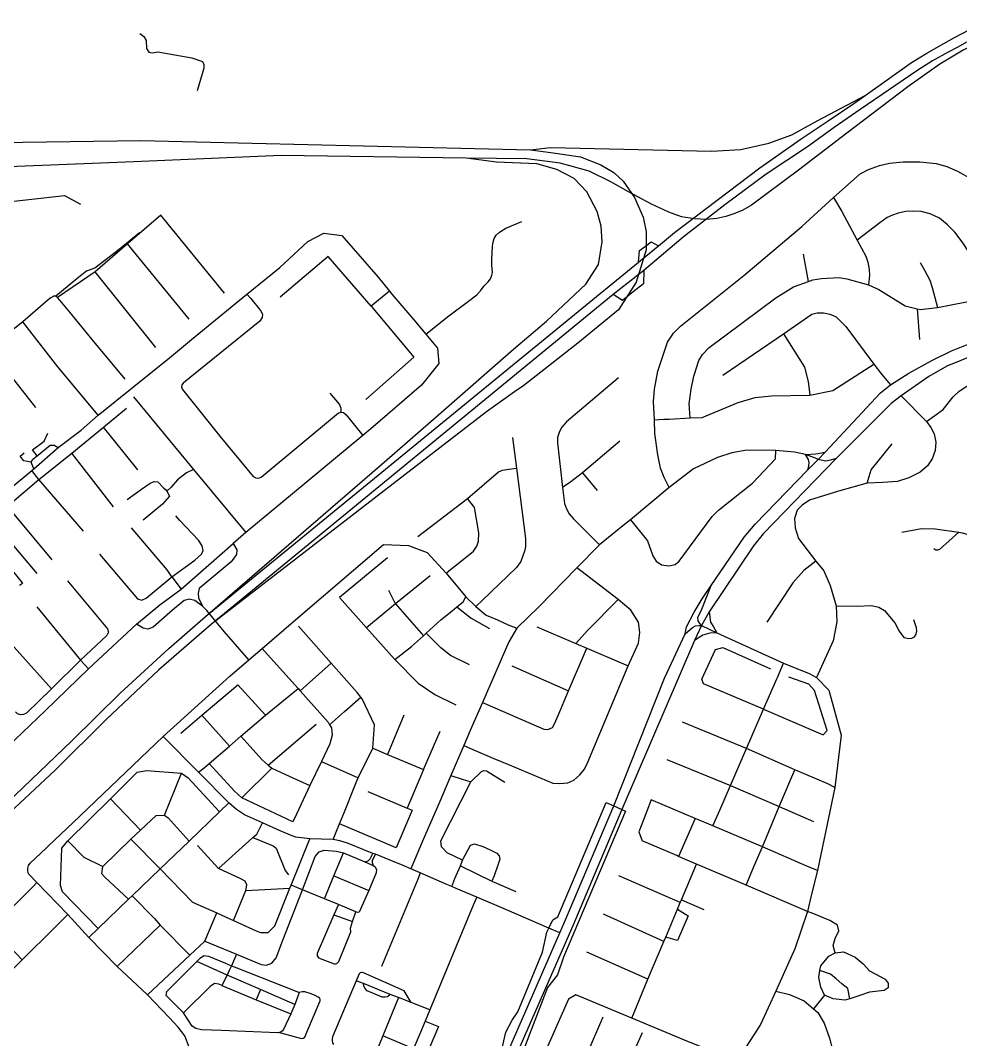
# Model space of a CAD drawing. Header units: inches. Extents: x 384787 to 391370, y 337312 to 343047.
# Drawn here: x 387978 to 389423, y 340871 to 342437 of the extents above; entities that cross this region are included whole.
import ezdxf

# ---------------------------------------------------------------- set-up
doc = ezdxf.new("R2010")
doc.units = ezdxf.units.IN
doc.header["$MEASUREMENT"] = 0

msp = doc.modelspace()

# ---------------------------------------------------------------- linework, layer by layer
for points in [[(389515.5, 342436.9), (389459.7, 342407.5), (389426.6, 342391.1), (389390.7, 342369.9), (389341.2, 342335), (389247.9, 342263.7), (389173.2, 342206.6)], [(387907.6, 341187.9), (388056.7, 341329.9), (388131.2, 341403.2), (388205.7, 341472.1), (388262.3, 341521.1), (388719.7, 341895.5), (388927.4, 342065.7), (388958, 342090.7), (388982.7, 342111), (389113.8, 342210.4), (389177.3, 342254.8), (389219.1, 342282.4), (389258.5, 342309.3), (389276, 342321.6), (389347.2, 342372), (389370.7, 342386.3), (389396.9, 342401.5), (389413, 342410.8), (389435.9, 342422.6)], [(388161.4, 342416.7), (388167.5, 342412.1), (388171, 342405.9), (388171.6, 342393.6), (388175, 342388.1), (388180.3, 342387.2), (388189, 342388.6), (388241.1, 342379.3), (388257.7, 342373.8), (388259.5, 342368.9), (388259.3, 342363.3), (388249.4, 342328.7)], [(389431.7, 342403.2), (389418.5, 342395.9), (389403.4, 342388.3), (389379.3, 342374.9), (389356.8, 342360.5), (389268, 342300.2), (389228.1, 342272.2), (389187.1, 342242.8), (389123.8, 342200.8), (389060.1, 342153.5), (388996.3, 342104.1), (388935.8, 342052.7), (388888.5, 342015.9), (388271.3, 341509.3), (388190.4, 341439), (388109.5, 341362.6), (388031.7, 341285.5), (387952.5, 341211.7)], [(388761.3, 342238.2), (388792.5, 342241.4), (389039.9, 342236.1), (389085, 342238.8), (389127.9, 342248.5), (389163.1, 342261.3), (389203.1, 342283.2), (389276, 342321.6)], [(387763.3, 342246.9), (388162.9, 342252.5), (388761.3, 342238.2)], [(388761.3, 342238.2), (388793, 342234.1), (388838.5, 342227.4), (388869.7, 342215.1), (388889.5, 342203.3), (388903.9, 342190), (388921.4, 342164.6)], [(388662.6, 342225), (388378.3, 342229.4), (388152.1, 342219.7), (387881.8, 342209.1), (387762.5, 342202.6)], [(388262.3, 341521.1), (388541, 341761.6), (388624.2, 341834.4), (388735.4, 341931.8), (388786.2, 341975), (388846.5, 342031.7), (388865.9, 342061.7), (388871.8, 342096.5), (388870.3, 342120.6), (388864.2, 342143.2), (388848, 342173.3), (388828.8, 342194), (388802.2, 342208), (388771.4, 342216.7), (388709.1, 342218.9), (388662.6, 342225)], [(388885.2, 342188.9), (388851.6, 342205.1), (388807.3, 342217.7), (388756.1, 342224.4), (388662.6, 342225)], [(389173.2, 342206.6), (389101.4, 342152.8), (389087.6, 342145.5), (389074.1, 342139.6), (389061.6, 342135.6), (389047.8, 342132.5), (389031.9, 342131), (389013.5, 342131.9), (388993.5, 342135.1), (388974.1, 342142.1), (388947.3, 342154.4), (388912.4, 342173.3), (388885.2, 342188.9)], [(388974.4, 341719.4), (388966.8, 341734.6), (388961.5, 341748.8), (388957.3, 341769.5), (388952.7, 341802.1), (388952.1, 341823.4), (388950.7, 341851.6), (388952.2, 341870.2), (388957.4, 341898.1), (388972.1, 341942.7), (388981.4, 341956.6), (388992.1, 341967.3), (389089.2, 342045.2), (389178.3, 342120.5), (389227, 342164.9), (389268, 342201.4), (389281.1, 342207.9), (389298.1, 342213.8), (389313.3, 342217.3), (389334.5, 342219.6), (389359.8, 342219.6), (389385.2, 342216.8), (389401.3, 342212.6), (389417.9, 342205.5), (389439.9, 342192.9)], [(387829.5, 342063.2), (387831.3, 342072.4), (387929.2, 342153.3), (387935.5, 342155.8), (388045.5, 342167.7), (388069.8, 342154.8)], [(388921.4, 342164.6), (388934.5, 342134.6), (388939.5, 342111.9), (388939.4, 342084.5), (388923.9, 342034.9), (388897, 341992), (388834.4, 341941.1), (388751.5, 341876.2)], [(389227, 342164.9), (389239.9, 342143.1)], [(388193.5, 342137.8), (388142.2, 342093.5), (388092.7, 342050.7), (388034.7, 342011.2)], [(388291.5, 342018), (388193.5, 342137.8)], [(389239.9, 342143.1), (389263.7, 342099.3), (389277.1, 342074.6), (389279.7, 342065.6), (389281.8, 342054.3), (389282.7, 342044.9), (389280.8, 342030.8)], [(389477.9, 342013.9), (389426.5, 342094.6), (389413.5, 342111.3), (389402.5, 342122.7), (389389.9, 342133), (389375.8, 342139.9), (389361.8, 342143.2), (389348.8, 342143.7), (389338.1, 342143.3), (389326.5, 342140.7), (389317.8, 342137.9), (389309.9, 342134.2), (389298.3, 342126), (389263.7, 342099.3)], [(388600.7, 341954.7), (388636.2, 341983.1), (388664.2, 342003.9), (388679.1, 342015.2), (388684.6, 342021.3), (388690.6, 342029), (388696.6, 342035.2), (388699.9, 342039.9), (388702.3, 342045.7), (388703.2, 342049.8), (388702.2, 342060.9), (388702.2, 342070.1), (388702.5, 342079), (388703.4, 342090.5), (388704.4, 342096.3), (388705.7, 342101.6), (388708.6, 342106.8), (388713.8, 342111.3), (388723.6, 342117.7), (388748.4, 342128)], [(388079.9, 342051.9), (388091.8, 342056.6), (388129.4, 342085.3), (388160.5, 342111.2)], [(388325.8, 342016.5), (388333.2, 342022.5), (388376.3, 342057.3), (388419.6, 342097.2), (388444.1, 342110.2), (388471.5, 342106.3), (388527.3, 342042.6), (388544.8, 342021), (388548.6, 342016.4), (388582.2, 341977.1), (388600.7, 341954.7), (388618.7, 341933.1), (388620.5, 341909.8), (388593.8, 341876.4), (388526.7, 341818.8), (388513.2, 341806.6), (388504.1, 341799.3)], [(388237, 341977.7), (388142.2, 342093.5)], [(388927.4, 342065.7), (388929.1, 342083.4), (388938.2, 342090), (388947.1, 342096.5), (388958, 342090.7)], [(388516.7, 341998), (388450.5, 342074.1), (388376.6, 342011.9)], [(389188.7, 342035.8), (389181.1, 342077.5)], [(388079.9, 342051.9), (388066.7, 342042.1), (388035, 342015.6), (388032.1, 342013.1)], [(388185.9, 341934.4), (388092.7, 342050.7)], [(388935.8, 342052.7), (388935.3, 342032.1), (388919.4, 342020.1), (388903, 342006.7), (388888.5, 342015.9)], [(389360.2, 342064.9), (389366.8, 342053.4), (389375, 342037.6), (389379, 342026.6), (389387.2, 341996)], [(389006.7, 341826.1), (389005.3, 341847.7), (389008.2, 341870.5), (389012.6, 341890.2), (389020.4, 341914.2), (389026.1, 341923.6), (389035.9, 341934.4), (389138.8, 342010.7), (389165.6, 342027.4), (389188.7, 342035.8), (389195.6, 342038.3), (389208.9, 342040.4), (389235.2, 342041.8), (389247.9, 342040.1), (389280.8, 342030.8), (389297.1, 342023.5), (389337.5, 341998.2), (389355.8, 341993.9), (389360.5, 341992.8), (389387.2, 341996), (389429, 342004), (389477.9, 342013.9), (389503.2, 342020.5), (389526.7, 342027.1)], [(388544.8, 342021), (388533.5, 342011.8), (388516.7, 341998)], [(387411.1, 341267.5), (387471.5, 341316.9), (387531.9, 341366.2), (387542.1, 341374.5), (387616.4, 341435.2), (387662.7, 341474.2), (387705.4, 341509.5), (387746.3, 341543.9), (387843.7, 341622), (387852.2, 341629), (387888.5, 341658.8), (387943.4, 341702.9), (387964.9, 341720.2), (387995.1, 341745.4), (387998.5, 341748.2), (388035.8, 341780.7), (388071.1, 341807.6), (388097.3, 341830.2), (388206.6, 341918.5), (388240.5, 341946.9), (388325.8, 342016.5)], [(388034.7, 342011.2), (388033.3, 342012.3), (388032.1, 342013.1), (388030.4, 342013.4), (388029.6, 342013.4), (388028.9, 342013.2), (388027.4, 342012.4), (388024.4, 342010.6), (388020.4, 342007.6), (387981.4, 341973.8), (387929.2, 341932.6), (387889.2, 341897.6)], [(388138.8, 341885.6), (388087.8, 341946.6), (388053.5, 341988.8), (388038.5, 342007.1), (388034.7, 342011.2)], [(388325.8, 342016.5), (388331.7, 342009.5), (388346.8, 341991.2), (388349.6, 341985.7), (388349.2, 341980.2), (388345.6, 341974.8), (388227.7, 341879.7), (388225.8, 341877), (388225, 341873.5), (388226.9, 341869.6), (388284.2, 341798.3), (388335.6, 341736.4), (388339.5, 341734.1), (388343.4, 341733.7), (388347.8, 341735.2), (388466.4, 341833.8), (388470.4, 341834.9), (388474.3, 341834.5), (388478.2, 341831), (388504.1, 341799.3)], [(388516.7, 341998), (388582.5, 341919.5), (388508.6, 341854.6)], [(389057.2, 341892.1), (389150.4, 341955.2), (389193.7, 341985.4), (389202.3, 341987.8), (389211.9, 341987.4), (389221.8, 341985.6), (389231.2, 341981.4), (389246.1, 341966.5), (389289.3, 341909), (389301, 341893.2)], [(389355.8, 341993.9), (389359.3, 341946.4)], [(388097.3, 341830.2), (388035, 341904.7), (387981.4, 341973.8)], [(389315, 341877.2), (389343, 341895.1), (389378.3, 341914.4), (389408.3, 341929.2), (389439.2, 341941.3), (389470.7, 341951.1), (389499, 341958.2), (389529.8, 341960.4), (389551.9, 341959.5)], [(389150.4, 341955.2), (389182.7, 341903.9), (389188.1, 341882), (389190.7, 341861)], [(389768.2, 341886.5), (389623.7, 341924.9), (389551.9, 341942), (389528.5, 341944.3), (389502.2, 341942.4), (389475.3, 341933.8), (389444.5, 341923.2), (389401.6, 341905.5), (389373.9, 341889.6), (389331.4, 341859.9)], [(387929.2, 341932.6), (388001.1, 341842)], [(388974.6, 341824.5), (389006.7, 341826.1), (389025.4, 341827), (389080.6, 341849.9), (389106.9, 341857.3), (389132, 341860.3), (389190.7, 341861), (389226.2, 341868.3), (389289.3, 341909)], [(389370, 341820.5), (389395.6, 341838.9), (389411, 341858.7), (389420.3, 341867.5), (389432.2, 341874.7), (389447.5, 341878.3), (389468.4, 341879.9), (389486.9, 341881.1), (389494.6, 341882.7), (389499, 341886.7), (389499, 341900.5)], [(388896.8, 341887.5), (388816.7, 341820.1), (388809.6, 341811.9), (388806.1, 341805.2), (388803.3, 341796.2), (388803.3, 341787.7), (388810.9, 341719.2), (388813.7, 341694.6), (388816.8, 341686.4), (388821.1, 341678.6), (388827.4, 341671.1), (388867.5, 341631.2)], [(389301, 341893.2), (389315, 341877.2)], [(388751.5, 341876.2), (388736.8, 341866.5), (388694, 341835.3), (388532.5, 341711), (388271.3, 341509.3)], [(388470.4, 341834.9), (388470.4, 341840.8), (388468, 341847.5), (388453.9, 341864.3)], [(389214.2, 341773.8), (389299.6, 341864.5), (389315, 341877.2)], [(388151.5, 341858.6), (388234.1, 341758.6), (388243.7, 341747), (388323.9, 341650.3)], [(389331.4, 341859.9), (389370, 341820.5), (389376.7, 341811.7), (389381.9, 341801.6), (389384.2, 341788.7), (389383.2, 341775.9), (389378.7, 341763.5), (389371.6, 341752.8), (389360.2, 341742.8), (389343, 341734.2), (389325.6, 341728.6), (389303, 341726.8), (389278.9, 341726.1), (389234.7, 341713.8), (389190.5, 341699.8), (389179.2, 341691.9), (389171.6, 341684.4), (389167.5, 341671.5), (389168.1, 341657.2), (389173.6, 341640.9), (389200.2, 341606.1), (389212.5, 341591.1), (389222, 341568.6), (389231.5, 341537.3), (389232.1, 341512.8), (389226.6, 341483.6), (389201.3, 341427.5)], [(389331.4, 341859.9), (389315.7, 341848.1), (389231.3, 341763.9)], [(387912.8, 341653.9), (387915.6, 341656.2), (387931.9, 341669.6), (387957.7, 341690.8), (388006.2, 341731.5), (388056.5, 341771.9), (388105.3, 341812.1), (388140.5, 341841)], [(388952.1, 341823.4), (388966.3, 341824.1)], [(388966.3, 341824.1), (388974.6, 341824.5)], [(388003.2, 341768), (387996.4, 341777.2), (388014.3, 341790.4), (388020, 341802.9)], [(388158.1, 341746.6), (388105.3, 341812.1)], [(387998.5, 341748.2), (387994, 341758.4), (387996.7, 341762.7), (388003.2, 341768), (388023.5, 341784.5), (388029.4, 341784.5), (388035.8, 341780.7)], [(388504.1, 341799.3), (388416.7, 341727), (388323.9, 341650.3), (388304.6, 341633.1)], [(388733.9, 341796.1), (388739.9, 341749), (388753.8, 341640.9), (388753.8, 341628.6), (388752.8, 341623), (388746.6, 341605.6), (388740, 341596.2), (388687.1, 341545.7)], [(388898.8, 341790.2), (388841.3, 341741.9), (388823.7, 341727.8), (388810.9, 341719.2)], [(389278.9, 341726.1), (389284.9, 341746.5), (389317.2, 341786.2)], [(387994, 341758.4), (387983.1, 341760), (387977.2, 341767.3), (387983.3, 341772.6)], [(388120.6, 341689.7), (388056.5, 341771.9)], [(389184.3, 341770), (389167.5, 341773.8), (389138.5, 341775.9), (389094, 341776.5), (389070.7, 341772.5), (389049.1, 341765.2), (389012.2, 341748), (388974.4, 341719.4), (388915.3, 341669.7), (388901.1, 341658.2), (388867.5, 341631.2)], [(388915.3, 341669.7), (388933.4, 341647.4), (388941.1, 341637.3), (388949.7, 341614.1), (388954.7, 341606.1), (388963.1, 341600.5), (388974.1, 341599), (388983.9, 341601), (388990.2, 341606.3), (389040.5, 341674.6), (389050.3, 341684.7), (389102.9, 341725.7), (389138.2, 341763.4), (389138.5, 341775.9)], [(389184.3, 341770), (389200.1, 341771), (389214.2, 341773.8)], [(389187.5, 341746.2), (389189.4, 341751.9), (389189.6, 341757.7), (389188.7, 341762.1), (389184.3, 341770)], [(389203.4, 341762.5), (389199.5, 341764.2), (389184.3, 341770)], [(389203.4, 341762.5), (389214.2, 341773.8)], [(389231.3, 341763.9), (389119.3, 341648), (389104.3, 341629.9), (389035.9, 341528)], [(389187.5, 341746.2), (389203.4, 341762.5)], [(389231.3, 341763.9), (389222.8, 341761.1), (389215.5, 341759.9), (389203.4, 341762.5)], [(388074.5, 341652), (388006.2, 341731.5), (387995.1, 341745.4)], [(388243.7, 341747), (388233.1, 341741.8), (388219.3, 341730.8), (388209.3, 341719.8), (388202.5, 341713.7), (388206.9, 341705.9), (388196, 341693.7), (388166.1, 341669.1)], [(388588.2, 341643.9), (388664.7, 341702.5), (388712.2, 341743.4), (388718.5, 341745.7), (388728.3, 341747.5), (388739.9, 341749)], [(388841.3, 341741.9), (388863.8, 341714.5)], [(388999.1, 341494.5), (389001.4, 341505.4), (389013, 341527.8), (389025.4, 341548.3), (389039.1, 341568.5), (389089.7, 341642.8), (389106.6, 341662.8), (389187.5, 341746.2)], [(388141.6, 341700.9), (388164, 341716.7), (388177, 341725.7), (388183.3, 341728.3), (388188.8, 341728.2), (388197.7, 341719), (388200.5, 341716.1), (388202.5, 341713.7)], [(388026.6, 341607.9), (387957.7, 341690.8)], [(388638.8, 341593.1), (388653.1, 341604.5), (388674.2, 341621.5), (388679.1, 341629.3), (388681.4, 341636.8), (388682.2, 341649.5), (388675.5, 341688.7), (388673.9, 341690.7), (388664.7, 341702.5)], [(388210.6, 341581.9), (388245.7, 341607.5), (388256.1, 341617), (388258.3, 341622.5), (388256.8, 341629.5), (388251.4, 341638.5), (388222.6, 341668.7), (388216.6, 341675.6)], [(387931.9, 341669.6), (387935.6, 341666.1), (387926.1, 341658.8), (387920.6, 341654.2), (387919, 341652.4), (387918.4, 341649.1), (387920.2, 341646.2), (387979, 341574.8), (387981.1, 341571.6), (387976.4, 341568.9)], [(387935.6, 341666.1), (388002.9, 341587.1)], [(388210.6, 341581.9), (388203.1, 341592.7), (388148.6, 341657.4)], [(389332.3, 341650.6), (389362.2, 341656.4), (389383.3, 341655.8), (389420, 341650.5), (389425.1, 341649.7), (389452.8, 341641.9)], [(389420, 341650.5), (389389.9, 341624), (389387.2, 341622.8), (389384.7, 341623), (389381.4, 341625)], [(387616.4, 341435.2), (387718.9, 341308.1), (387775.7, 341238.9), (387801.3, 341207.9), (387808.3, 341202.3), (387814.5, 341199.1), (387822.1, 341198.5), (387828.1, 341200), (387833.6, 341202.8), (387894, 341261.2), (387969.2, 341331.4), (388016.2, 341376.7), (388082.5, 341440.8), (388156, 341509.3), (388191.8, 341539.1), (388224.7, 341563), (388304.6, 341633.1)], [(388304.6, 341633.1), (388310.2, 341623.6), (388310, 341616.3), (388301.4, 341605.2), (388252.5, 341564.3), (388250.6, 341556.9), (388251.6, 341550), (388257.4, 341537)], [(388349.1, 341472), (388397.1, 341513.4), (388535.9, 341631.7), (388574, 341630.4), (388602.6, 341619.6), (388632.1, 341587.7), (388662, 341551.4), (388677.5, 341536.6), (388693.5, 341523), (388711, 341515.8)], [(388867.5, 341631.2), (388833, 341596), (388774.7, 341536.5), (388740.6, 341503.2), (388728.1, 341482.3), (388687.7, 341389.2), (388668.9, 341345.8), (388659, 341322.8), (388639.3, 341277), (388620.5, 341233.3), (388617.1, 341225.3), (388597.3, 341179.4), (388577.6, 341133.5)], [(388099, 341617.1), (388157.7, 341548.3), (388164.3, 341546.2), (388170.9, 341549.2), (388210.6, 341581.9)], [(388541.7, 341611.3), (388468, 341550.2)], [(388838.9, 341591.4), (388833, 341596)], [(389200.2, 341606.1), (389181.4, 341591.8), (389164.7, 341572.8), (389124.6, 341512.5)], [(388210.6, 341581.9), (388224.7, 341563)], [(388607.3, 341583.8), (388554, 341540.3), (388536.7, 341526.1), (388509.4, 341503.9)], [(388632.1, 341587.7), (388638.8, 341593.1)], [(388669.2, 341318.4), (388705.3, 341303.1), (388727.8, 341293.5), (388795.8, 341265.2), (388806.4, 341264.4), (388819, 341265.5), (388828, 341269.4), (388837.5, 341277.6), (388844.6, 341286.6), (388849.7, 341297.5), (388911.5, 341445.1), (388927.3, 341480.2), (388929.7, 341496.6), (388927.4, 341512.2), (388915.7, 341531), (388896.2, 341547.1), (388838.9, 341591.4)], [(388050.2, 341576), (388111.6, 341502.3)], [(389024.5, 341507.1), (389021.9, 341510.4), (389019.3, 341514.3), (389018.8, 341519.4), (389024.6, 341532.5), (389039.1, 341568.5)], [(388468, 341550.2), (388509.4, 341503.9)], [(388554, 341540.3), (388543.7, 341561.1)], [(388648.3, 341535.8), (388658, 341543.4), (388662, 341551.4)], [(388002.7, 341535.7), (388070, 341453.9)], [(388257.4, 341537), (388245.9, 341545.6), (388237, 341547.8), (388229.2, 341545.5), (388211.3, 341530.9), (388181.8, 341504.6), (388173.7, 341501.5), (388166.1, 341503.2), (388156, 341509.3)], [(388264, 341530.1), (388257.4, 341537)], [(388554, 341540.3), (388596.9, 341491.6)], [(388601.3, 341495.5), (388623.7, 341515.8), (388641.4, 341529.8), (388648.3, 341535.8)], [(388648.3, 341535.8), (388670.5, 341518.4), (388698.4, 341502.7)], [(388687.1, 341545.7), (388677.5, 341536.6)], [(388831.4, 341479.4), (388849.1, 341499.5), (388896.2, 341547.1)], [(389231.5, 341537.3), (389263.7, 341537.2), (389285.7, 341537.8), (389297.1, 341535.5), (389305.4, 341530.4), (389321.3, 341511.4), (389327.9, 341498.4)], [(388291, 341498.1), (388264, 341530.1)], [(389035.9, 341528), (389024.5, 341507.1)], [(389035.9, 341528), (389038.4, 341512.6), (389042.6, 341505.2), (389048.1, 341496.2)], [(388111.6, 341502.3), (388113.1, 341497.2), (388110.4, 341492.1), (388070, 341453.9), (388025.6, 341409.7), (387986.9, 341372.7), (387982.3, 341370.4), (387977.8, 341370.1), (387973.2, 341371.4), (387970.2, 341374.8)], [(388519.3, 341318.8), (388522, 341354.5), (388503, 341394.5), (388500.7, 341397.4), (388495, 341404.3), (388455.3, 341449.2), (388404.8, 341506.2)], [(388509.4, 341503.9), (388553.1, 341455)], [(388711, 341515.8), (388727.3, 341508.2)], [(388727.3, 341508.2), (388740.6, 341503.2)], [(388771.2, 341505.2), (388831.4, 341479.4), (388848, 341472.3), (388911.5, 341445.1)], [(388999.1, 341494.5), (389010.5, 341504.4), (389015.3, 341506.6), (389020.4, 341507.1), (389024.5, 341507.1)], [(389024.5, 341507.1), (389013.6, 341484.2)], [(389024.5, 341507.1), (389048.1, 341496.2)], [(389342.9, 341487.2), (389347.7, 341487.8), (389351.6, 341489.9), (389354.3, 341493.8), (389355.3, 341498.6), (389354.8, 341503.8), (389350.5, 341515.9)], [(387954.9, 341488.8), (388025.6, 341409.7)], [(388328.8, 341454.4), (388291, 341498.1)], [(388553.1, 341455), (388578.7, 341475.2), (388596.9, 341491.6), (388601.3, 341495.5)], [(388668, 341446.9), (388638.5, 341461.4), (388624, 341472.8), (388601.3, 341495.5)], [(388967.7, 341426.2), (388999.1, 341494.5)], [(389048.1, 341496.2), (389036.9, 341495.3), (389026.6, 341492.6), (389013.6, 341484.2)], [(389048.1, 341496.2), (389150.6, 341449.5), (389189.8, 341433.5), (389201.3, 341427.5), (389220.2, 341407.8), (389239.2, 341338.6), (389229.3, 341258.5), (389202.7, 341131.1), (389192.7, 341092.3), (389187.1, 341068.1), (389167.6, 341010.4), (389138.4, 340945.6), (389115.2, 340894.3), (389078.5, 340837.7), (389055.9, 340796.2), (389018.2, 340684.9)], [(389327.9, 341498.4), (389335.5, 341489), (389342.9, 341487.2)], [(388328.8, 341454.4), (388349.1, 341472)], [(388349.1, 341472), (388357.6, 341462.5)], [(388695.1, 341386), (388781.8, 341348.1), (388788.1, 341347.3), (388795.6, 341350.8), (388799.1, 341357), (388808.2, 341378.9), (388813.3, 341390.8), (388820.2, 341407.1), (388848, 341472.3)], [(389013.6, 341484.2), (388901.7, 341224.6), (388826.8, 341046.1), (388726.8, 340818.2), (388713.5, 340785.5), (388708.7, 340773.6)], [(389027.3, 341417.8), (389025, 341424.9), (389046, 341470.4), (389057.2, 341473.6), (389130.5, 341440.8)], [(388357.6, 341462.5), (388404.3, 341410.4)], [(388553.1, 341455), (388588.8, 341418.5), (388614.3, 341401.3), (388646.6, 341385.2)], [(388082.5, 341440.8), (388070, 341453.9)], [(388299.7, 341429.3), (388328.8, 341454.4)], [(388407.4, 341406.9), (388455.3, 341449.2)], [(388732.9, 341445.5), (388820.2, 341407.1)], [(389140.2, 341425.5), (389141, 341427.4), (389150.6, 341449.5)], [(388236.8, 340859.3), (388230.2, 340876.9), (388219.9, 340890.1), (388206.3, 340904.9), (388173, 340939.9), (388126.6, 340983.4), (388082.7, 341027.9), (388050.8, 341063.1), (388003.1, 341112.2), (387990.2, 341125.8), (387988.9, 341129.7), (387988.9, 341134.4), (387990.3, 341138.4), (387992.8, 341141.9), (388017.3, 341165.3), (388020.3, 341168.2), (388030.7, 341178.1), (388058, 341204.1), (388197.3, 341336.7), (388299.7, 341429.3)], [(388806.7, 341035), (388813.8, 341051.7), (388889.4, 341230.1), (388967.7, 341426.2)], [(389119.8, 341378.5), (389140.2, 341425.5)], [(389211.3, 341339.3), (389217.3, 341345.8), (389197.9, 341407.3), (389189.5, 341417), (389158.3, 341428.1)], [(388224.3, 341341.7), (388256.7, 341369.3), (388311.8, 341416.1)], [(388311.8, 341416.1), (388354.5, 341369.4)], [(388354.5, 341369.4), (388404.3, 341410.4)], [(388404.3, 341410.4), (388407.4, 341406.9), (388450.7, 341358.5), (388452.9, 341354.6), (388455.5, 341349.9), (388456.7, 341338.7), (388453.3, 341325.7), (388440.2, 341298.1)], [(389119.8, 341378.5), (389027.3, 341417.8)], [(388452.9, 341354.6), (388475.5, 341374.9), (388500.7, 341397.4)], [(388687.7, 341389.2), (388695.1, 341386)], [(389042, 341199.5), (389052.5, 341223.6), (389068.9, 341261.4), (389093.6, 341318.2), (389119.8, 341378.5)], [(389119.8, 341378.5), (389211.3, 341339.3)], [(388256.7, 341369.3), (388298.8, 341322)], [(388316.5, 341337.3), (388354.5, 341369.4)], [(388566.7, 341369.6), (388541.8, 341309.3)], [(388358.6, 341292.9), (388432.3, 341355.8)], [(389218.7, 341264), (389168, 341285.5), (389093.6, 341318.2), (388995, 341358.6)], [(388546.9, 341146.1), (388523.3, 341155.7), (388519.5, 341157.2), (388480.4, 341173.1), (388468.7, 341176.5), (388458.3, 341178.4), (388422.4, 341179.7), (388400.9, 341182.3), (388392.8, 341185), (388377, 341192), (388349.9, 341204.2), (388322.1, 341216.6), (388309.6, 341224.7), (388297.9, 341234.6), (388251.5, 341281.7), (388197.3, 341336.7)], [(388267.5, 341295), (388298.8, 341322), (388316.5, 341337.3)], [(388316.5, 341337.3), (388349.3, 341300.7), (388358.6, 341292.9)], [(388597.3, 341286), (388622.5, 341345)], [(388496.8, 341273.1), (388519.3, 341318.8)], [(388519.3, 341318.8), (388541.8, 341309.3), (388597.3, 341286)], [(388659, 341322.8), (388669.2, 341318.4)], [(388970.9, 341301.5), (389068.9, 341261.4), (389143.8, 341229), (389196.7, 341206.1)], [(388097, 341041.6), (388042.6, 341097.9), (388039.1, 341107.7), (388041.2, 341165.1), (388050.3, 341176.4), (388115.9, 341241), (388157.2, 341281.7), (388171.7, 341284.4), (388225.3, 341280.6), (388235.4, 341273.3), (388283.5, 341220.8)], [(388251.5, 341281.7), (388259.9, 341288.5), (388267.5, 341295)], [(388396.1, 341205.6), (388318.2, 341242.6), (388306.7, 341252.9), (388267.5, 341295)], [(388318.2, 341242.6), (388364.2, 341288.2)], [(388358.6, 341292.9), (388364.2, 341288.2), (388390.9, 341275.6), (388422.6, 341261.3)], [(388440.2, 341298.1), (388422.6, 341261.3)], [(388440.2, 341298.1), (388496.8, 341273.1)], [(388597.3, 341286), (388572, 341226.8)], [(388639.3, 341277), (388656.6, 341271.2), (388669.8, 341267), (388686, 341283.1), (388689.9, 341284.5), (388693.9, 341284.1), (388722, 341266.5)], [(389105.4, 341137.8), (389118, 341167.2), (389143.8, 341229), (389168, 341285.5)], [(388199.1, 341215.9), (388225.3, 341280.6)], [(388468, 341202.4), (388475.5, 341221.1), (388491.6, 341261.1), (388494.6, 341268.7), (388496.8, 341273.1)], [(388422.6, 341261.3), (388401.8, 341217.6), (388396.1, 341205.6)], [(388511.7, 341252.2), (388572, 341226.8), (388579.6, 341223.6)], [(388657.2, 341146.5), (388633.6, 341157.8), (388624.9, 341167.4), (388623.6, 341176.6), (388669.8, 341267)], [(389229.3, 341258.5), (389218.7, 341264)], [(388115.9, 341241), (388162.3, 341193)], [(388947, 341239.6), (388936.1, 341211.5)], [(389186.4, 341137.7), (389118, 341167.2), (389042, 341199.5), (389014.7, 341211), (388947, 341239.6)], [(388082.7, 341027.9), (388097, 341041.6), (388143.8, 341086.6), (388149.4, 341091.9), (388192.6, 341133.5), (388237, 341176.1), (388283.5, 341220.8), (388297.9, 341234.6)], [(388579.6, 341223.6), (388554.9, 341165.8)], [(388901.7, 341224.6), (388907.7, 341221.9), (388812.5, 340997.6), (388803.1, 340970.7), (388787.6, 340951.2), (388729.4, 340798.8), (388730.2, 340786.7), (388726.5, 340784.9), (388718.9, 340781.4), (388714.7, 340770.9), (388709.5, 340757.8), (388707.5, 340752.7), (388707.2, 340745.6), (388709.1, 340741.5), (388717.9, 340723.7)], [(388716.6, 340851.1), (388723.5, 340882.4), (388733.2, 340900.8), (388742.3, 340913.7), (388779.9, 341005.2), (388786.5, 341036), (388789.6, 341042.3), (388796, 341055.2), (388803.5, 341059.8), (388877.6, 341235.4), (388889.4, 341230.1)], [(388889.4, 341230.1), (388901.7, 341224.6)], [(388143.8, 341086.6), (388107.2, 341120.4), (388102.9, 341125.9), (388104.1, 341137.2), (388147.3, 341179.1), (388162.3, 341193), (388186.1, 341215.2), (388199.1, 341215.9), (388204.6, 341212), (388237, 341176.1)], [(388936.1, 341211.5), (388927.9, 341190.2), (388932.9, 341176.6)], [(389014.7, 341211), (389001.9, 341181.8)], [(388282.3, 341133.9), (388328.9, 341176.1), (388335, 341181.6), (388340.8, 341186.9), (388349.9, 341204.2)], [(388458.3, 341178.4), (388462.4, 341188.7), (388468, 341202.4)], [(388554.9, 341165.8), (388534.8, 341174.3), (388468, 341202.4)], [(388050.3, 341176.4), (388075, 341151.3), (388104.1, 341137.2)], [(388192.6, 341133.5), (388147.3, 341179.1)], [(388192.6, 341133.5), (388242.3, 341082.4), (388279.6, 341065.6), (388293.7, 341059.2), (388305.1, 341054.1), (388339.9, 341038.4), (388346.4, 341035.5), (388358.3, 341035.5), (388368.7, 341045.7), (388391.9, 341103.7), (388393.8, 341108.4), (388422.4, 341179.7)], [(388335, 341181.6), (388366.3, 341168.5), (388370.7, 341165.4), (388384.7, 341130.7), (388389.5, 341124.2)], [(389187.1, 341068.1), (389092.8, 341108.3), (389016.7, 341140.8), (388989.2, 341152.6), (388986.5, 341153.7), (388932.9, 341176.6)], [(389001.9, 341181.8), (388989.2, 341152.6)], [(388305.1, 341054.1), (388324.1, 341100.2), (388325.7, 341108.8), (388322.9, 341114.3), (388316.6, 341118.2), (388282.3, 341133.9), (388249.8, 341169.5)], [(388411.1, 341101.4), (388430.8, 341152.3), (388436.7, 341159.7), (388444.6, 341162)], [(388444.6, 341162), (388462.7, 341160.8), (388474.1, 341158.1), (388506.8, 341144.1)], [(388444.9, 341087.3), (388459.5, 341122.7), (388474.1, 341158.1)], [(388657.2, 341146.5), (388669.6, 341170), (388675.7, 341172), (388688.5, 341167.9)], [(388688.5, 341167.9), (388699.7, 341162.6)], [(388699.7, 341162.6), (388709.7, 341157.4), (388713.5, 341153.6), (388714.3, 341148.1), (388711.7, 341140.4), (388705.7, 341122.6), (388702.3, 341114.6)], [(388506.8, 341144.1), (388512.3, 341145.9), (388515.1, 341148.9), (388519.5, 341157.2)], [(388506.8, 341144.1), (388519.8, 341138.4)], [(388523.3, 341155.7), (388518.3, 341146.2), (388518.1, 341143.2), (388519.8, 341138.4)], [(388566, 341138.4), (388546.9, 341146.1)], [(388640.5, 341106.4), (388645.5, 341118.6), (388653.8, 341137.9), (388657.2, 341146.5)], [(388524.8, 341132.5), (388524.4, 341127.4), (388513.1, 341100), (388498.1, 341066.9)], [(388519.8, 341138.4), (388522.5, 341137.2), (388524.8, 341132.5)], [(388592.1, 341127.2), (388589.1, 341118.8), (388532.4, 340983.3)], [(388806.7, 341035), (388789.6, 341042.3), (388724.7, 341070.2), (388679.1, 341089.8), (388647.5, 341103.4), (388640.5, 341106.4), (388633.1, 341109.6), (388616.8, 341116.6), (388592.1, 341127.2), (388577.6, 341133.5), (388566, 341138.4)], [(388653.8, 341137.9), (388702.3, 341114.6), (388739, 341098.6)], [(388917.3, 340904), (388942, 340963.9), (388966.6, 341021.7), (388969.5, 341028.5), (388987.5, 341071.4), (388991.8, 341081.8), (388993.5, 341085.7), (389016.7, 341140.8)], [(389092.8, 341108.3), (389105.4, 341137.8)], [(389202.7, 341131.1), (389186.4, 341137.7)], [(387861.5, 340972), (387906.1, 341016), (387933.5, 341043), (387969.6, 341078.8), (387996.6, 341105.6), (388003.1, 341112.2)], [(388459.5, 341122.7), (388513.1, 341100)], [(388991.8, 341081.8), (388897.1, 341122.7)], [(388324.1, 341100.2), (388391.9, 341103.7)], [(388364.3, 340988.7), (388370.6, 340996.5), (388381.2, 341023.8), (388411.1, 341101.4)], [(388411.1, 341101.4), (388393.8, 341108.4)], [(388498.1, 341066.9), (388495.8, 341066.5), (388493, 341067.3), (388466.3, 341078.5), (388444.9, 341087.3), (388411.1, 341101.4)], [(388149.4, 341091.9), (388183.7, 341056.9), (388192.4, 341046.8), (388238.1, 341000.7)], [(388679.1, 341089.8), (388674, 341078.6), (388606.7, 340916.8), (388599.5, 340899.5), (388581.8, 340857.1)], [(388993.5, 341085.7), (389028.1, 341070.8)], [(388173, 340939.9), (388238.1, 341000.7), (388261.2, 341022.3), (388279.6, 341065.6)], [(388466.3, 341078.5), (388459.5, 341062.8), (388433.9, 341003.2), (388433.5, 341001.5), (388433.6, 340999.7), (388434.5, 340998), (388436, 340996.9), (388459.7, 340987.5), (388461.7, 340987.4), (388463.7, 340988), (388465.5, 340989.4), (388466.8, 340991.3), (388485.2, 341036.4), (388484.9, 341042.2), (388488.2, 341052.3), (388493, 341067.3)], [(388966.6, 341021.7), (388873.7, 341063.6)], [(388987.5, 341071.4), (389003.9, 341061.3), (388987.7, 341023.4), (388969.5, 341028.5)], [(389229.7, 341004.3), (389226.8, 341015.6), (389229.8, 341026.2), (389235.2, 341038.1), (389233.3, 341046.9), (389221.7, 341054.1), (389197, 341064.1), (389187.1, 341068.1)], [(387920.5, 340933.9), (387948.5, 340962), (387980.2, 340993.7), (388030.2, 341042.9), (388044.5, 341057), (388050.8, 341063.1)], [(388459.5, 341062.8), (388488.2, 341052.3)], [(387933.5, 341043), (387980.2, 340993.7)], [(388192.4, 341046.8), (388126.6, 340983.4)], [(388723.1, 340843.5), (388806.7, 341035)], [(388261.2, 341022.3), (388309.5, 341002.3), (388347.8, 340986.4), (388356, 340985.2), (388364.3, 340988.7)], [(388309.5, 341002.3), (388301.9, 340984.5)], [(388942, 340963.9), (388847.9, 341005.6)], [(389229.7, 341004.3), (389242.3, 341006), (389260.7, 340997.7), (389272.6, 340987.6), (389282.7, 340976.9), (389306.5, 340963.8), (389311.3, 340957.9), (389311.3, 340950.8), (389305.3, 340946.7), (389282.6, 340943.7), (389264.7, 340937.9), (389252.3, 340933.9), (389244.4, 340931.4), (389226.6, 340933.8), (389213.5, 340939.2), (389196.7, 340918.4)], [(389213.5, 340939.2), (389207.5, 340951.6), (389204.6, 340966.5), (389206.4, 340977.4), (389207.6, 340984.2), (389220.2, 340999), (389229.7, 341004.3)], [(388286.7, 340885.1), (388256, 340886), (388247.3, 340888), (388241.8, 340891.9), (388228.1, 340912.3), (388201.8, 340938.9), (388202.6, 340944.8), (388248.9, 340991.3), (388254.3, 340996.6), (388259.4, 341000.1), (388266.9, 340999.3), (388292.7, 340988.4), (388301.9, 340984.5)], [(388295.3, 340970.3), (388268.2, 340982.2), (388248.9, 340991.3)], [(388301.9, 340984.5), (388310.4, 340981.1), (388399.7, 340946), (388406.3, 340943.2), (388403.6, 340936), (388399.3, 340924.9), (388393.1, 340910.5), (388382, 340886.8), (388380.5, 340884.5), (388378.4, 340882.9), (388375.6, 340881.9), (388372.8, 340881.7), (388286.7, 340885.1)], [(388301.9, 340984.5), (388298.6, 340977.4), (388295.3, 340970.3), (388287.4, 340954.2)], [(388399.3, 340924.9), (388346.5, 340947.9), (388295.3, 340970.3)], [(388578.4, 340927.9), (388567.6, 340945.8), (388504.8, 340973.8), (388502.9, 340974.2), (388501.1, 340974.1), (388499.6, 340973.5), (388498.4, 340972.3), (388493.7, 340961.3)], [(389231.4, 340964.6), (389222.6, 340971.4), (389206.4, 340977.4)], [(388287.4, 340954.2), (388282.5, 340956.3), (388275.8, 340957.5), (388269.1, 340952.4), (388228.1, 340912.3)], [(388287.4, 340954.2), (388340.2, 340932.4), (388393.1, 340910.5)], [(388493.7, 340961.3), (388457.4, 340875.2), (388456.6, 340872.3), (388456.8, 340869.2), (388457.2, 340866), (388458.8, 340863.5)], [(388606.7, 340916.8), (388578.4, 340927.9), (388558.6, 340935.6), (388545.8, 340940.6), (388504.9, 340957.1), (388493.7, 340961.3)], [(388545.8, 340940.6), (388541.8, 340937), (388538.2, 340936.3), (388533.6, 340936.2), (388510.3, 340946.2), (388506.8, 340950.1), (388505.6, 340953.5), (388504.9, 340957.1)], [(389240.2, 340956.9), (389231.4, 340964.6)], [(389252.3, 340933.9), (389249.4, 340949.4), (389240.2, 340956.9)], [(388346.5, 340947.9), (388340.2, 340932.4)], [(388375.6, 340881.9), (388409.4, 340872.8), (388412.3, 340873.5), (388414.6, 340874.9), (388417.7, 340882.5), (388436.9, 340926.9), (388438.4, 340930.7), (388438.3, 340932.8), (388437.7, 340934.8), (388435.3, 340936.3), (388430.5, 340938.8), (388424.6, 340941.5), (388414.8, 340944.2), (388410.8, 340944.3), (388406.3, 340943.2)], [(388831.1, 340939.7), (388819.7, 340933.1), (388792.4, 340870.8), (388757.9, 340793.2)], [(389078.5, 340837.7), (388998.4, 340870.4), (388917.3, 340904), (388831.1, 340939.7)], [(389138.4, 340945.6), (389159.6, 340940.2), (389182.3, 340930.7), (389196.7, 340918.4), (389203.1, 340912.9), (389212.6, 340896.3), (389220.9, 340873.1), (389225.6, 340855.4), (389226.2, 340845.3), (389220.2, 340831.7), (389210.6, 340816.9), (389198, 340802.1), (389192.4, 340793.8), (389177.1, 340771.4), (389173.5, 340761.9)], [(388558.6, 340935.6), (388534.5, 340876.7), (388518.5, 340837.7)], [(388599.5, 340899.5), (388620.3, 340891.1), (388601.9, 340847.9), (388585, 340808.4), (388567.6, 340816.5)], [(388872.5, 340905.7), (388846.6, 340845), (388836, 340820.1), (388809.9, 340760.3)], [(388567.6, 340816.5), (388582.5, 340852.5), (388581.8, 340857.1), (388534.5, 340876.7)], [(388933, 340881.7), (388915.2, 340840.9), (388896.2, 340797.2)]]:
    msp.add_lwpolyline(points)

doc.saveas('drawing.dxf')
